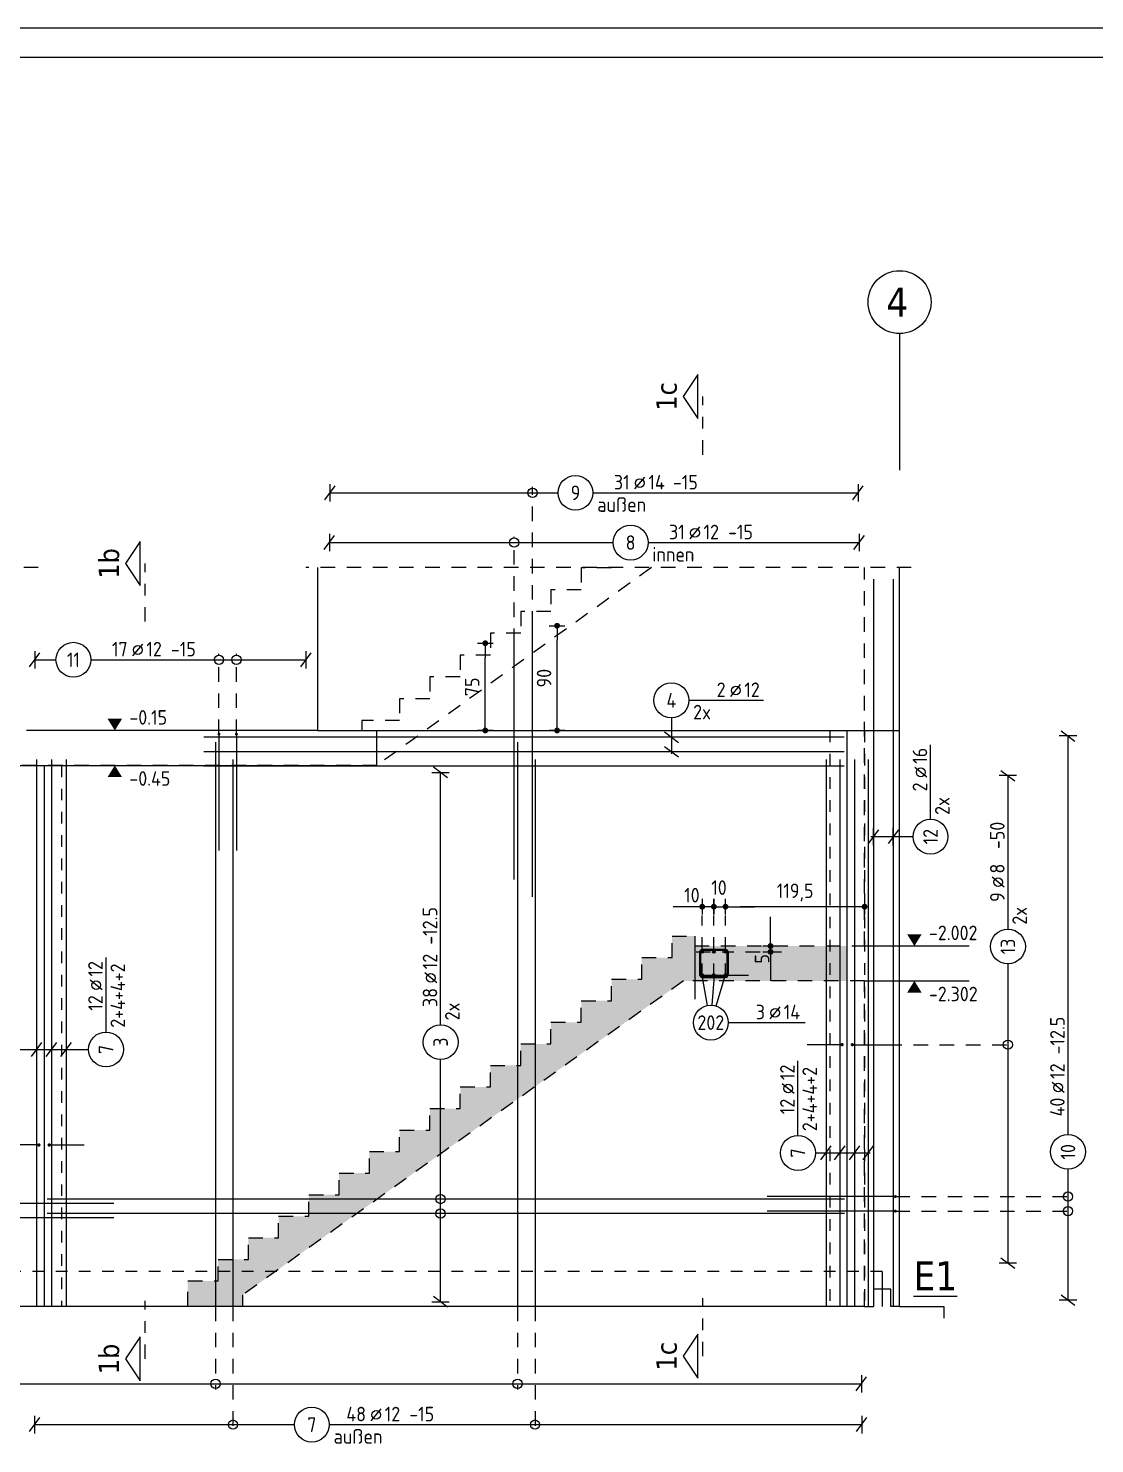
# Model space of a CAD drawing. Extents: x -17 to 74, y -15 to 121.
# Drawn here: x 17.33 to 26.49, y 29.89 to 42.05 of the extents above; entities that cross this region are included whole.
import ezdxf
from ezdxf.enums import TextEntityAlignment as Align

# ---------------------------------------------------------------- set-up
doc = ezdxf.new("R2010")
doc.units = 0
doc.header["$LTSCALE"] = 0.5
for name, pattern in [('AUSGEZOGEN', [1000.01, 1000, 0.01]), ('DASHDOT2', [0.5, 0.25, -0.125, 0, -0.125]), ('DASHDOTSMALL', [1.05, 0.5, -0.25, 0.05, -0.25]), ('HIDDEN', [0.375, 0.25, -0.125]), ('HIDDEN2', [0.187, 0.125, -0.062]), ('HIDDEN4', [0.12, 0.02, -0.1]), ('STRICHPUNKT2', [0.55, 0.25, -0.125, 0.05, -0.125]), ('VERDECKT', [0.375, 0.25, -0.125])]:
    doc.linetypes.add(name, pattern=pattern)
for name, color, linetype in [('ACHSEN', 7, 'Continuous'), ('AFU', 7, 'Continuous'), ('BETON', 7, 'Continuous'), ('Fugenband', 7, 'Continuous'), ('grau_mittel', 7, 'Continuous'), ('HILFE', 7, 'Continuous'), ('koten', 7, 'Continuous'), ('MASSE', 7, 'Continuous'), ('RAHMEN', 7, 'Continuous'), ('RND', 7, 'Continuous'), ('SCHNITTE', 7, 'Continuous'), ('SFP_Achsen', 7, 'Continuous'), ('TEXT', 7, 'Continuous'), ('VERDECKT', 7, 'Continuous')]:
    doc.layers.add(name, color=color, linetype=linetype)
doc.layers.add('NOPLOT', color=7, linetype='Continuous', plot=False)
doc.styles.add('helv', font='tahoma.ttf')
doc.styles.add('txt', font='isocp.shx')
doc.linetypes.add('AFU_50K', pattern='A,0.15,["/",Standard,S=0.2,R=0,X=-0.01,Y=-0.1],0.07,["/",Standard,S=0.2,R=0,X=-0.01,Y=-0.1],0.15', length=0.37)
doc.linetypes.add('AFU_50L', pattern='A,0.75,["/",Standard,S=0.2,R=0,X=-0.01,Y=-0.1],0.07,["/",Standard,S=0.2,R=0,X=-0.01,Y=-0.1],0.75', length=1.57)
doc.dimstyles.new('DOT_I', dxfattribs={"dimscale": 0.5, "dimtxt": 0.25, "dimasz": 0.25, "dimexe": 0.1, "dimexo": 0.3, "dimgap": 0.1, "dimtad": 1, "dimdec": 3, "dimzin": 3, "dimtxsty": 'txt', "dimblk": 'DOT', "dimblk1": 'DOT', "dimblk2": 'DOT', "dimsah": 1, "dimcen": 0.1, "dimse1": 1, "dimse2": 1, "dimazin": 0, "dimtfac": 1, "dimtdec": 4, "dimtix": 1, "dimtmove": 2, "dimatfit": 3, "dimfxl": 0, "dimtvp": 1, "dimtolj": 1, "dimtzin": 0, "dimarcsym": 0})

# ---------------------------------------------------------------- blocks, each defined once
blk = doc.blocks.new('DOT')
at = {"layer": 'MASSE', "color": 7, "linetype": 'Continuous'}
for p, q in [((0, 0), (-1, 0)), ((0, 0.54), (0, -0.54))]:
    blk.add_line(p, q, dxfattribs=at)
at = {"layer": 'MASSE', "color": 7, "linetype": 'Continuous', "const_width": 0.2}
blk.add_lwpolyline([(-0.1, 0, 1), (0.1, 0, 1)], format="xyb", close=True, dxfattribs=at)
blk = doc.blocks.new('*D17')
at = {"layer": 'Defpoints', "color": 0, "linetype": 'AUSGEZOGEN', "transparency": 16777216}
for p in [(23.121, 34.502), (23.121, 34.502), (23.221, 34.502)]:
    blk.add_point(p, dxfattribs=at)
at = {"layer": 'MASSE', "color": 0, "linetype": 'AUSGEZOGEN', "lineweight": -2, "transparency": 16777216}
for p, q in [((22.996, 34.502), (22.871, 34.502)), ((23.221, 34.502), (23.121, 34.502)), ((23.346, 34.502), (23.471, 34.502))]:
    blk.add_line(p, q, dxfattribs=at)
at = {"layer": 'MASSE', "color": 0, "linetype": 'AUSGEZOGEN', "lineweight": -2, "transparency": 16777216, "xscale": 0.125, "yscale": 0.125, "zscale": 0.125}
blk.add_blockref('DOT', (23.121, 34.502), dxfattribs=at)
at = {"layer": 'MASSE', "color": 0, "linetype": 'AUSGEZOGEN', "lineweight": -2, "transparency": 16777216, "xscale": 0.125, "yscale": 0.125, "zscale": 0.125, "rotation": 180}
blk.add_blockref('DOT', (23.221, 34.502), dxfattribs=at)
at = {"layer": 'MASSE', "color": 0, "linetype": 'AUSGEZOGEN', "transparency": 16777216, "insert": (23.032, 34.601), "char_height": 0.125, "attachment_point": 5, "style": 'txt'}
blk.add_mtext('\\A1;10', dxfattribs=at)
blk = doc.blocks.new('*D18')
at = {"layer": 'Defpoints', "color": 0, "linetype": 'AUSGEZOGEN', "transparency": 16777216}
for p in [(23.221, 34.502), (23.321, 34.502), (23.321, 34.502)]:
    blk.add_point(p, dxfattribs=at)
at = {"layer": 'MASSE', "color": 0, "linetype": 'AUSGEZOGEN', "lineweight": -2, "transparency": 16777216}
for p, q in [((23.096, 34.502), (22.971, 34.502)), ((23.221, 34.502), (23.321, 34.502)), ((23.446, 34.502), (23.571, 34.502))]:
    blk.add_line(p, q, dxfattribs=at)
at = {"layer": 'MASSE', "color": 0, "linetype": 'AUSGEZOGEN', "lineweight": -2, "transparency": 16777216, "xscale": 0.125, "yscale": 0.125, "zscale": 0.125}
blk.add_blockref('DOT', (23.221, 34.502), dxfattribs=at)
at = {"layer": 'MASSE', "color": 0, "linetype": 'AUSGEZOGEN', "lineweight": -2, "transparency": 16777216, "xscale": 0.125, "yscale": 0.125, "zscale": 0.125, "rotation": 180}
blk.add_blockref('DOT', (23.321, 34.502), dxfattribs=at)
at = {"layer": 'MASSE', "color": 0, "linetype": 'AUSGEZOGEN', "transparency": 16777216, "insert": (23.265, 34.666), "char_height": 0.125, "attachment_point": 5, "style": 'txt'}
blk.add_mtext('\\A1;10', dxfattribs=at)
blk = doc.blocks.new('RND_LEI')
at = {"layer": 'RND', "color": 7, "linetype": 'Continuous'}
blk.add_line((1.022, 0.066), (1.19, 0.27), dxfattribs=at)
for centre, radius in [((0, 0), 0.3), ((1.106, 0.168), 0.075)]:
    blk.add_circle(centre, radius, dxfattribs=at)
at = {"layer": 'RND', "color": 7, "linetype": 'Continuous', "style": 'txt'}
blk.add_attdef('ANZ', text='', height=0.25, dxfattribs=at).set_placement((0.931, 0.057), align=Align.RIGHT)
for tag, p in [('DUM', (1.253, 0.057)), ('ABSTD', (1.674, 0.057)), ('POSTXT', (0.374, -0.327))]:
    blk.add_attdef(tag, p, '', height=0.25, dxfattribs=at)
blk.add_attdef('POSL', text='', height=0.25, dxfattribs=at).set_placement((0, 0), align=Align.MIDDLE)
blk = doc.blocks.new('*D22')
at = {"layer": 'Defpoints', "color": 0, "linetype": 'AUSGEZOGEN', "transparency": 16777216}
for p in [(23.708, 34.164), (23.708, 34.164), (23.708, 34.114)]:
    blk.add_point(p, dxfattribs=at)
at = {"layer": 'MASSE', "color": 0, "linetype": 'AUSGEZOGEN', "lineweight": -2, "transparency": 16777216}
for p, q in [((23.708, 34.289), (23.708, 34.414)), ((23.708, 34.114), (23.708, 34.164)), ((23.708, 33.989), (23.708, 33.864))]:
    blk.add_line(p, q, dxfattribs=at)
at = {"layer": 'MASSE', "color": 0, "linetype": 'AUSGEZOGEN', "lineweight": -2, "transparency": 16777216, "xscale": 0.125, "yscale": 0.125, "zscale": 0.125}
for p, rotation in [((23.708, 34.164), 270), ((23.708, 34.114), 90)]:
    blk.add_blockref('DOT', p, dxfattribs=dict(at, rotation=rotation))
at = {"layer": 'MASSE', "color": 0, "linetype": 'AUSGEZOGEN', "transparency": 16777216, "insert": (23.635, 34.054), "char_height": 0.125, "attachment_point": 5, "rotation": 90, "style": 'txt'}
blk.add_mtext('\\A1;5', dxfattribs=at)
blk = doc.blocks.new('okrd_o')
at = {"layer": 'koten', "color": 7, "linetype": 'Continuous'}
blk.add_solid([(-0.125, 0.202), (0.125, 0.202), (0, 0)], dxfattribs=at)
at = {"layer": 'koten', "style": 'txt'}
blk.add_attdef('OKRD', (0.25, 0.1), '', height=0.25, dxfattribs=at)
blk = doc.blocks.new('okrd_u')
at = {"layer": 'koten', "color": 7, "linetype": 'Continuous'}
blk.add_solid([(-0.125, -0.202), (0.125, -0.202), (0, 0)], dxfattribs=at)
at = {"layer": 'koten', "style": 'txt'}
blk.add_attdef('OKRD', (0.25, -0.35), '', height=0.25, dxfattribs=at)
blk = doc.blocks.new('lei_gre')
at = {"layer": 'RND', "color": 7, "linetype": 'Continuous'}
for p, q in [((-0.09, -0.12), (0.09, 0.12)), ((0, 0.15), (0, -0.15))]:
    blk.add_line(p, q, dxfattribs=at)
blk = doc.blocks.new('*D27')
at = {"layer": 'Defpoints', "color": 0, "linetype": 'AUSGEZOGEN', "transparency": 16777216}
for p in [(23.321, 34.502), (23.321, 34.502), (24.516, 34.502)]:
    blk.add_point(p, dxfattribs=at)
at = {"layer": 'MASSE', "color": 0, "linetype": 'AUSGEZOGEN', "lineweight": -2, "transparency": 16777216}
blk.add_line((24.391, 34.502), (23.446, 34.502), dxfattribs=at)
at = {"layer": 'MASSE', "color": 0, "linetype": 'AUSGEZOGEN', "lineweight": -2, "transparency": 16777216, "xscale": 0.125, "yscale": 0.125, "zscale": 0.125, "rotation": 180}
blk.add_blockref('DOT', (23.321, 34.502), dxfattribs=at)
at = {"layer": 'MASSE', "color": 0, "linetype": 'AUSGEZOGEN', "lineweight": -2, "transparency": 16777216, "xscale": 0.125, "yscale": 0.125, "zscale": 0.125}
blk.add_blockref('DOT', (24.516, 34.502), dxfattribs=at)
at = {"layer": 'MASSE', "color": 0, "linetype": 'AUSGEZOGEN', "transparency": 16777216, "insert": (23.919, 34.624), "char_height": 0.125, "attachment_point": 5, "style": 'txt'}
blk.add_mtext('\\A1;119,5', dxfattribs=at)
blk = doc.blocks.new('A0--19')
at = {"layer": 'RAHMEN'}
blk.add_line((99.9, 84.1), (0, 84.1), dxfattribs=at)
at = {"layer": 'RAHMEN', "color": 5}
blk.add_line((99.4, 83.6), (2, 83.6), dxfattribs=at)
blk = doc.blocks.new('*D42')
at = {"layer": 'Defpoints', "color": 0, "linetype": 'AUSGEZOGEN', "transparency": 16777216}
for p in [(21.874, 36.916), (21.874, 36.916), (21.874, 36.016)]:
    blk.add_point(p, dxfattribs=at)
at = {"layer": 'MASSE', "color": 0, "linetype": 'AUSGEZOGEN', "lineweight": -2, "transparency": 16777216}
blk.add_line((21.874, 36.141), (21.874, 36.791), dxfattribs=at)
at = {"layer": 'MASSE', "color": 0, "linetype": 'AUSGEZOGEN', "lineweight": -2, "transparency": 16777216, "xscale": 0.125, "yscale": 0.125, "zscale": 0.125}
for p, rotation in [((21.874, 36.916), 90), ((21.874, 36.016), 270)]:
    blk.add_blockref('DOT', p, dxfattribs=dict(at, rotation=rotation))
at = {"layer": 'MASSE', "color": 0, "linetype": 'AUSGEZOGEN', "transparency": 16777216, "insert": (21.762, 36.466), "char_height": 0.125, "attachment_point": 5, "rotation": 90, "style": 'txt'}
blk.add_mtext('\\A1;90', dxfattribs=at)
blk = doc.blocks.new('*D43')
at = {"layer": 'Defpoints', "color": 0, "linetype": 'AUSGEZOGEN', "transparency": 16777216}
for p in [(21.257, 36.766), (21.257, 36.766), (21.257, 36.016)]:
    blk.add_point(p, dxfattribs=at)
at = {"layer": 'MASSE', "color": 0, "linetype": 'AUSGEZOGEN', "lineweight": -2, "transparency": 16777216}
blk.add_line((21.257, 36.141), (21.257, 36.641), dxfattribs=at)
at = {"layer": 'MASSE', "color": 0, "linetype": 'AUSGEZOGEN', "lineweight": -2, "transparency": 16777216, "xscale": 0.125, "yscale": 0.125, "zscale": 0.125}
for p, rotation in [((21.257, 36.766), 90), ((21.257, 36.016), 270)]:
    blk.add_blockref('DOT', p, dxfattribs=dict(at, rotation=rotation))
at = {"layer": 'MASSE', "color": 0, "linetype": 'AUSGEZOGEN', "transparency": 16777216, "insert": (21.144, 36.391), "char_height": 0.125, "attachment_point": 5, "rotation": 90, "style": 'txt'}
blk.add_mtext('\\A1;75', dxfattribs=at)
blk = doc.blocks.new('SCHN-2')
at = {"layer": 'SCHNITTE', "color": 6, "linetype": 'Continuous'}
blk.add_lwpolyline([(0.378, 0.088), (0, 0.34), (-0.378, 0.088)], close=True, dxfattribs=at)
at = {"layer": 'SCHNITTE', "color": 1, "linetype": 'DASHDOTSMALL', "style": 'helv'}
blk.add_attdef('SCHN-2', text='', height=0.35, dxfattribs=at).set_placement((0, 0.45), align=Align.CENTER)

msp = doc.modelspace()

# ---------------------------------------------------------------- hatches: boundary and pattern name
at = {"layer": 'grau_mittel'}
msp.add_hatch(color=61, dxfattribs=at).paths.add_polyline_path([(24.36642, 33.86433), (24.36642, 34.16433), (23.05642, 34.16433), (23.05642, 34.24933), (22.86142, 34.24933), (22.86142, 34.06415), (22.60142, 34.06415), (22.60142, 33.87896), (22.34142, 33.87896), (22.34142, 33.69377), (22.08142, 33.69377), (22.08142, 33.50859), (21.82142, 33.50859), (21.82142, 33.3234), (21.56142, 33.3234), (21.56142, 33.13822), (21.30142, 33.13822), (21.30142, 32.95303), (21.04142, 32.95303), (21.04142, 32.76785), (20.78142, 32.76785), (20.78142, 32.58266), (20.52142, 32.58266), (20.52142, 32.39748), (20.26142, 32.39748), (20.26142, 32.21229), (20.00142, 32.21229), (20.00142, 32.02711), (19.74143, 32.02711), (19.74143, 31.84192), (19.48143, 31.84192), (19.48143, 31.65674), (19.22143, 31.65674), (19.22143, 31.47155), (18.96144, 31.47155), (18.96144, 31.28637), (18.70144, 31.28637), (18.70144, 31.06618), (19.17191, 31.06618), (19.17191, 31.16618), (22.96009, 33.86433)])

# ---------------------------------------------------------------- linework, layer by layer
at = {"layer": 'ACHSEN', "color": 140, "linetype": 'AUSGEZOGEN'}
msp.add_line((24.81642, 39.42639), (24.81642, 38.25175), dxfattribs=at)
at = {"layer": 'ACHSEN', "color": 102, "linetype": 'DASHDOT2'}
for p, q in [((23.12142, 34.11433), (23.12142, 34.42532)), ((23.22142, 34.11433), (23.22142, 34.42532)), ((23.32142, 34.11433), (23.32142, 34.42532)), ((23.06786, 34.11433), (23.80216, 34.11433))]:
    msp.add_line(p, q, dxfattribs=at)
at = {"layer": 'AFU', "color": 8, "linetype": 'AFU_50L'}
for p, q in [((19.81642, 36.01618), (24.81642, 36.01618)), ((24.36642, 31.06618), (24.36642, 36.01618)), ((15.09142, 35.71618), (20.32642, 35.71618)), ((17.46642, 35.71618), (17.46642, 31.06618)), ((24.51642, 31.06618), (10.01642, 31.06618))]:
    msp.add_line(p, q, dxfattribs=at)
at = {"layer": 'AFU', "color": 8, "linetype": 'AFU_50K'}
msp.add_line((20.32642, 35.71618), (20.32642, 36.01618), dxfattribs=at)
at = {"layer": 'AFU', "color": 1, "linetype": 'AUSGEZOGEN'}
msp.add_line((24.66642, 31.36618), (24.66642, 31.06618), dxfattribs=at)
at = {"layer": 'AFU', "color": 8, "linetype": 'AUSGEZOGEN'}
for p, q in [((24.74142, 31.21618), (24.59142, 31.21618)), ((24.59142, 31.21618), (24.59142, 31.06618)), ((24.74142, 31.06618), (24.74142, 31.21618)), ((24.51642, 31.06618), (24.59142, 31.06618)), ((24.81642, 31.06618), (24.74142, 31.06618))]:
    msp.add_line(p, q, dxfattribs=at)
at = {"layer": 'BETON', "color": 6, "linetype": 'AUSGEZOGEN'}
for p, q in [((19.81642, 37.41618), (19.81642, 36.01618)), ((24.81642, 31.06618), (24.81642, 37.41618)), ((19.81642, 36.01618), (17.31642, 36.01618)), ((24.81642, 31.06618), (25.19642, 31.06618)), ((25.19642, 31.06618), (25.19642, 30.96618))]:
    msp.add_line(p, q, dxfattribs=at)
at = {"layer": 'Fugenband', "color": 102, "linetype": 'HIDDEN4'}
for p, q in [((24.21642, 36.01618), (24.21642, 31.06618)), ((24.51642, 36.01618), (24.51642, 31.06618)), ((17.61642, 35.71618), (17.61642, 31.06618)), ((24.66642, 31.36618), (10.01642, 31.36618))]:
    msp.add_line(p, q, dxfattribs=at)
at = {"layer": 'HILFE', "color": 102, "linetype": 'HIDDEN'}
for p, q in [((17.41642, 37.41618), (16.46642, 37.41618)), ((24.91642, 37.41618), (19.71642, 37.41618))]:
    msp.add_line(p, q, dxfattribs=at)
at = {"layer": 'HILFE', "color": 102, "linetype": 'AUSGEZOGEN'}
for p, q in [((24.51642, 34.16433), (25.41369, 34.16433)), ((24.51642, 33.86433), (25.41369, 33.86433))]:
    msp.add_line(p, q, dxfattribs=at)
at = {"layer": 'NOPLOT', "color": 191, "linetype": 'AUSGEZOGEN'}
for p, q in [((23.05642, 34.16433), (23.05642, 33.70629)), ((23.12142, 33.91433), (23.51878, 33.91433)), ((23.22142, 33.90733), (23.25988, 33.90733))]:
    msp.add_line(p, q, dxfattribs=at)
at = {"layer": 'NOPLOT', "color": 191, "linetype": 'Continuous'}
msp.add_lwpolyline([(24.3392, 35.7087), (18.8392, 35.7087)], dxfattribs=at)
at = {"layer": 'NOPLOT', "color": 191, "linetype": 'AUSGEZOGEN'}
for points in [[(23.31642, 34.13433), (23.12642, 34.13433, 0.41421356), (23.09642, 34.10433), (23.09642, 33.92433, 0.41421356), (23.12642, 33.89433), (23.31642, 33.89433, 0.41421356), (23.34642, 33.92433), (23.34642, 34.10433, 0.41421356)], [(23.31642, 34.12433), (23.12642, 34.12433, 0.41421356), (23.10642, 34.10433), (23.10642, 33.92433, 0.41421356), (23.12642, 33.90433), (23.31642, 33.90433, 0.41421356), (23.33642, 33.92433), (23.33642, 34.10433, 0.41421356)]]:
    msp.add_lwpolyline(points, format="xyb", close=True, dxfattribs=at)
at = {"layer": 'RND', "color": 102, "linetype": 'VERDECKT'}
for p, q in [((21.66359, 36.91618), (21.66359, 38.10847)), ((21.50535, 36.76618), (21.50535, 37.68069)), ((18.96903, 35.98464), (18.96903, 36.6738)), ((19.11903, 35.98464), (19.11903, 36.6738)), ((24.71063, 33.3163), (25.797, 33.3163)), ((24.77956, 32.01095), (26.31319, 32.01095)), ((24.77956, 31.88595), (26.31319, 31.88595)), ((18.93946, 31.06618), (18.93946, 30.35225)), ((19.08946, 31.06618), (19.08946, 30.00123)), ((21.53447, 31.06618), (21.53447, 30.35225)), ((21.68447, 31.06618), (21.68447, 30.00123))]:
    msp.add_line(p, q, dxfattribs=at)
at = {"layer": 'RND', "color": 7, "linetype": 'AUSGEZOGEN'}
for p, q in [((19.92262, 38.05847), (21.88192, 38.05847)), ((22.18192, 38.05847), (24.45925, 38.05847)), ((19.91728, 37.63069), (22.35559, 37.63069)), ((22.65559, 37.63069), (24.46947, 37.63069)), ((17.38585, 36.6238), (17.56882, 36.6238)), ((17.86882, 36.6238), (19.71658, 36.6238)), ((23.00597, 36.27533), (23.64597, 36.27533)), ((25.08217, 35.25372), (25.08217, 35.89372)), ((26.26319, 35.9696), (26.26319, 32.54568)), ((20.87315, 33.48786), (20.87315, 35.65523)), ((25.747, 35.62816), (25.747, 34.31006)), ((17.99874, 33.42516), (17.99874, 34.06516)), ((25.747, 34.01006), (25.747, 31.43997)), ((23.3447, 33.50587), (24.0047, 33.50587)), ((20.87315, 31.10603), (20.87315, 33.18786)), ((23.9433, 32.53608), (23.9433, 33.17608)), ((26.26319, 32.24568), (26.26319, 31.12175)), ((6.70218, 30.40225), (24.48851, 30.40225)), ((17.38512, 30.05123), (19.61673, 30.05123)), ((19.91673, 30.05123), (24.49091, 30.05123))]:
    msp.add_line(p, q, dxfattribs=at)
at = {"layer": 'RND', "color": 102, "linetype": 'AUSGEZOGEN'}
for p, q in [((22.85597, 36.12533), (22.85597, 35.81679)), ((24.93217, 35.10372), (24.56845, 35.10372)), ((23.1671, 33.65331), (23.11892, 33.91068)), ((23.20607, 33.65544), (23.22557, 33.91197)), ((23.2392, 33.64911), (23.3221, 33.9159)), ((17.26092, 33.27516), (17.84874, 33.27516)), ((24.0933, 32.38608), (24.56486, 32.38608))]:
    msp.add_line(p, q, dxfattribs=at)
at = {"layer": 'RND', "color": 7, "linetype": 'HIDDEN2'}
for p, q in [((23.12142, 33.91433), (23.12142, 34.11433)), ((23.22142, 33.91433), (23.22142, 34.11433)), ((23.32142, 33.91433), (23.32142, 34.11433))]:
    msp.add_line(p, q, dxfattribs=at)
at = {"layer": 'RND', "color": 1, "linetype": 'AUSGEZOGEN'}
for points in [[(24.59117, 37.31618), (24.59117, 31.06618)], [(24.76199, 37.31618), (24.76199, 31.06618)], [(21.66359, 34.58618), (21.66359, 36.91618)], [(21.50535, 34.73618), (21.50535, 36.76618)], [(24.3392, 35.9587), (18.8392, 35.9587)], [(18.93946, 35.91618), (18.93946, 31.06618)], [(18.96903, 35.98464), (18.96903, 34.98464)], [(19.11903, 35.98464), (19.11903, 34.98464)], [(21.53447, 35.91618), (21.53447, 31.06618)], [(17.40262, 35.76618), (17.40262, 31.06618)], [(17.53022, 35.76618), (17.53022, 31.06618)], [(17.65573, 35.76618), (17.65573, 31.06618)], [(24.3392, 35.8337), (18.8392, 35.8337)], [(19.08946, 35.76618), (19.08946, 31.06618)], [(21.68447, 35.76618), (21.68447, 31.06618)], [(24.18493, 35.76618), (24.18493, 31.06618)], [(24.30262, 35.76618), (24.30262, 31.06618)], [(24.43022, 35.76618), (24.43022, 31.06618)], [(24.54791, 35.76618), (24.54791, 31.06618)], [(24.32221, 33.3163), (24.02221, 33.3163)], [(24.41063, 33.3163), (24.71063, 33.3163)], [(17.42221, 32.45427), (17.12221, 32.45427)], [(17.51063, 32.45427), (17.81063, 32.45427)], [(24.34177, 31.99002), (17.49177, 31.99002)], [(24.77956, 32.01095), (23.67956, 32.01095)], [(11.56642, 31.95563), (18.06642, 31.95563)], [(24.77956, 31.88595), (23.67956, 31.88595)], [(11.56642, 31.83063), (18.06642, 31.83063)], [(24.34177, 31.86502), (17.49177, 31.86502)]]:
    msp.add_lwpolyline(points, dxfattribs=at)
at = {"layer": 'RND', "color": 7, "linetype": 'AUSGEZOGEN'}
for points, const_width in [([(18.96278, 35.98464, 1), (18.97528, 35.98464, 1)], 0.0125), ([(19.11278, 35.98464, 1), (19.12528, 35.98464, 1)], 0.0125), ([(23.11792, 34.11433, 1), (23.12492, 34.11433, 1)], 0.007), ([(23.21792, 34.11433, 1), (23.22492, 34.11433, 1)], 0.007), ([(23.31792, 34.11433, 1), (23.32492, 34.11433, 1)], 0.007), ([(23.11792, 33.91433, -1), (23.12492, 33.91433, -1)], 0.007), ([(23.21792, 33.91433, 1), (23.22492, 33.91433, 1)], 0.007), ([(23.31792, 33.91433, -1), (23.32492, 33.91433, -1)], 0.007), ([(24.32921, 33.3163, -1), (24.31521, 33.3163, -1)], 0.014), ([(24.40363, 33.3163, 1), (24.41763, 33.3163, 1)], 0.014), ([(17.42921, 32.45427, -1), (17.41521, 32.45427, -1)], 0.014), ([(17.50363, 32.45427, 1), (17.51763, 32.45427, 1)], 0.014), ([(24.77331, 32.01095, 1), (24.78581, 32.01095, 1)], 0.0125), ([(24.77331, 31.88595, 1), (24.78581, 31.88595, 1)], 0.0125)]:
    msp.add_lwpolyline(points, format="xyb", close=True, dxfattribs=dict(at, const_width=const_width))
for centre in [(21.66359, 38.05847), (21.50535, 37.63069), (18.96903, 36.6238), (19.11903, 36.6238), (25.747, 33.3163), (20.87315, 31.99002), (26.26319, 32.01095), (20.87315, 31.86502), (26.26319, 31.88595), (18.93946, 30.40225), (21.53447, 30.40225), (19.08946, 30.05123), (21.68447, 30.05123)]:
    msp.add_circle(centre, 0.04, dxfattribs=at)
at = {"layer": 'RND', "color": 102, "linetype": 'AUSGEZOGEN'}
for centre in [(23.12142, 34.11433), (23.22142, 34.11433), (23.32142, 34.11433), (23.12142, 33.91433), (23.22142, 33.91433), (23.32142, 33.91433)]:
    msp.add_circle(centre, 0.011, dxfattribs=at)
at = {"layer": 'SCHNITTE', "color": 6, "linetype": 'STRICHPUNKT2'}
for p, q in [((23.12667, 38.38607), (23.12667, 38.88607)), ((18.33605, 36.95171), (18.33605, 37.45171)), ((23.12667, 30.63897), (23.12667, 31.13897)), ((18.33605, 30.61589), (18.33605, 31.11589))]:
    msp.add_line(p, q, dxfattribs=at)
at = {"layer": 'SFP_Achsen', "color": 7, "linetype": 'AUSGEZOGEN'}
msp.add_circle((24.81642, 39.69687), 0.27048, dxfattribs=at)
at = {"layer": 'VERDECKT', "color": 7, "linetype": 'HIDDEN'}
for p, q in [((22.68375, 37.41618), (20.32642, 35.71618)), ((22.34142, 37.41368), (22.08142, 37.41368)), ((22.08142, 37.41368), (22.08142, 37.22618)), ((22.34142, 37.41618), (22.34142, 37.41368)), ((22.08142, 37.22618), (21.82142, 37.22618)), ((21.82142, 37.22618), (21.82142, 37.03868)), ((21.82142, 37.03868), (21.56142, 37.03868)), ((21.56142, 37.03868), (21.56142, 36.85118)), ((21.56142, 36.85118), (21.30142, 36.85118)), ((21.30142, 36.85118), (21.30142, 36.66368)), ((21.30142, 36.66368), (21.04142, 36.66368)), ((21.04142, 36.66368), (21.04142, 36.47618)), ((21.04142, 36.47618), (20.78142, 36.47618)), ((20.78142, 36.47618), (20.78142, 36.28868)), ((20.78142, 36.28868), (20.52142, 36.28868)), ((20.52142, 36.28868), (20.52142, 36.10118)), ((19.81642, 36.01618), (20.19642, 36.01618)), ((20.52142, 36.10118), (20.19642, 36.10118)), ((20.19642, 36.10118), (20.19642, 36.01618)), ((22.86142, 34.06415), (22.86142, 34.24933)), ((22.86142, 34.24933), (23.05642, 34.24933)), ((23.05642, 34.24933), (23.05642, 34.16433)), ((22.60142, 33.87896), (22.60142, 34.06415)), ((22.60142, 34.06415), (22.86142, 34.06415)), ((23.05642, 34.16433), (24.51642, 34.16433)), ((22.96009, 33.86433), (19.17191, 31.16618)), ((22.34142, 33.69377), (22.34142, 33.87896)), ((22.34142, 33.87896), (22.60142, 33.87896)), ((24.51642, 33.86433), (22.96009, 33.86433)), ((22.08142, 33.50859), (22.08142, 33.69377)), ((22.08142, 33.69377), (22.34142, 33.69377)), ((21.82142, 33.3234), (21.82142, 33.50859)), ((21.82142, 33.50859), (22.08142, 33.50859)), ((21.56142, 33.13822), (21.56142, 33.3234)), ((21.56142, 33.3234), (21.82142, 33.3234)), ((21.30142, 32.95303), (21.30142, 33.13822)), ((21.30142, 33.13822), (21.56142, 33.13822)), ((21.04142, 32.76785), (21.04142, 32.95303)), ((21.04142, 32.95303), (21.30142, 32.95303)), ((20.78142, 32.58266), (20.78142, 32.76785)), ((20.78142, 32.76785), (21.04142, 32.76785)), ((20.52142, 32.39748), (20.52142, 32.58266)), ((20.52142, 32.58266), (20.78142, 32.58266)), ((20.26142, 32.21229), (20.26142, 32.39748)), ((20.26142, 32.39748), (20.52142, 32.39748)), ((20.00142, 32.02711), (20.00142, 32.21229)), ((20.00142, 32.21229), (20.26142, 32.21229)), ((19.74143, 31.84192), (19.74143, 32.02711)), ((19.74143, 32.02711), (20.00142, 32.02711)), ((19.48143, 31.65674), (19.48143, 31.84192)), ((19.48143, 31.84192), (19.74143, 31.84192)), ((19.22143, 31.47155), (19.22143, 31.65674)), ((19.22143, 31.65674), (19.48143, 31.65674)), ((18.96144, 31.28637), (18.96144, 31.47155)), ((18.96144, 31.47155), (19.22143, 31.47155)), ((18.70144, 31.06618), (18.70144, 31.28637)), ((18.70144, 31.28637), (18.96144, 31.28637)), ((19.17191, 31.16618), (19.17191, 31.06618))]:
    msp.add_line(p, q, dxfattribs=at)
at = {"layer": 'VERDECKT', "color": 7, "linetype": 'VERDECKT'}
for p, q in [((24.51642, 34.16433), (24.51642, 37.41618)), ((20.32642, 35.71618), (15.34142, 35.71618)), ((24.51642, 31.06618), (24.51642, 33.86433))]:
    msp.add_line(p, q, dxfattribs=at)

# ---------------------------------------------------------------- block references
at = {"layer": 'koten', "color": 7, "linetype": 'AUSGEZOGEN'}
ref = msp.add_blockref('okrd_o', (18.07427, 36.01618), dxfattribs=dict(at, xscale=0.5, yscale=0.5, zscale=0.5))
ref.add_attrib('OKRD', '-0.15', (18.19927, 36.06618), dxfattribs={"layer": '0', "color": 0, "linetype": 'ByBlock', "height": 0.125, "style": 'txt'})
ref = msp.add_blockref('okrd_u', (18.07427, 35.71618), dxfattribs=dict(at, xscale=0.5, yscale=0.5, zscale=0.5))
ref.add_attrib('OKRD', '-0.45', (18.19927, 35.54118), dxfattribs={"layer": '0', "color": 0, "linetype": 'ByBlock', "height": 0.125, "style": 'txt'})
at = {"layer": 'koten', "color": 7, "linetype": 'AUSGEZOGEN', "xscale": 0.5, "yscale": 0.5, "zscale": 0.5}
for name, p, values in [('okrd_o', (24.94366, 34.16433), {'OKRD': '-2.002'}), ('okrd_u', (24.94366, 33.86433), {'OKRD': '-2.302'})]:
    msp.add_blockref(name, p, dxfattribs=at).add_auto_attribs(values)
at = {"layer": 'RAHMEN', "color": 7, "linetype": 'AUSGEZOGEN', "xscale": 0.5, "yscale": 0.5, "zscale": 0.5}
msp.add_blockref('A0--19', (0, 0), dxfattribs=at)
at = {"layer": 'RND', "color": 7, "linetype": 'AUSGEZOGEN', "xscale": 0.5, "yscale": 0.5, "zscale": 0.5}
for p, values in [((22.03192, 38.05847), {'POSL': '9', 'DUM': '14', 'ANZ': '31', 'ABSTD': '-15', 'POSTXT': 'außen'}), ((22.50559, 37.63069), {'POSL': '8', 'DUM': '12', 'ANZ': '31', 'ABSTD': '-15', 'POSTXT': 'innen'}), ((17.71882, 36.6238), {'POSL': '11', 'DUM': '12', 'ANZ': '17', 'ABSTD': '-15'}), ((22.85597, 36.27533), {'POSL': '4', 'DUM': '12', 'ANZ': '2', 'POSTXT': '2x'}), ((23.1947, 33.50587), {'POSL': '202', 'DUM': '14', 'ANZ': '3'}), ((19.76673, 30.05123), {'POSL': '7', 'DUM': '12', 'ANZ': '48', 'ABSTD': '-15', 'POSTXT': 'außen'})]:
    msp.add_blockref('RND_LEI', p, dxfattribs=at).add_auto_attribs(values)
for p in [(19.92262, 38.05847), (24.45925, 38.05847), (19.91728, 37.63069), (24.46947, 37.63069), (17.38585, 36.6238), (19.71658, 36.6238), (24.48851, 30.40225), (17.38512, 30.05123), (24.49091, 30.05123)]:
    msp.add_blockref('lei_gre', p, dxfattribs=at)
at = {"layer": 'RND', "color": 102, "linetype": 'AUSGEZOGEN', "xscale": 0.5, "yscale": 0.5, "zscale": 0.5}
for p, rotation in [((22.85597, 35.9587), 270), ((22.85597, 35.8337), 270), ((24.59117, 35.10372), 180), ((24.76199, 35.10372), 180)]:
    msp.add_blockref('lei_gre', p, dxfattribs=dict(at, rotation=rotation))
at = {"layer": 'RND', "color": 7, "linetype": 'AUSGEZOGEN', "xscale": 0.5, "yscale": 0.5, "zscale": 0.5}
for p, rotation in [((26.26319, 35.9696), 270), ((20.87315, 35.65523), 90), ((25.747, 35.62816), 270), ((25.747, 31.43997), 270), ((20.87315, 31.10603), 90), ((26.26319, 31.12175), 270)]:
    msp.add_blockref('lei_gre', p, dxfattribs=dict(at, rotation=rotation))
at = {"layer": 'RND', "color": 7, "linetype": 'AUSGEZOGEN', "xscale": 0.5, "yscale": 0.5, "zscale": 0.5, "rotation": 90}
for p, values in [((25.08217, 35.10372), {'POSL': '12', 'DUM': '16', 'ANZ': '2', 'POSTXT': '2x'}), ((25.747, 34.16006), {'POSL': '13', 'DUM': '8', 'ANZ': '9', 'ABSTD': '-50', 'POSTXT': '2x'}), ((20.87315, 33.33786), {'POSL': '3', 'DUM': '12', 'ANZ': '38', 'ABSTD': '-12.5', 'POSTXT': '2x'}), ((17.99874, 33.27516), {'POSL': '7', 'DUM': '12', 'ANZ': '12', 'POSTXT': '2+4+4+2'}), ((26.26319, 32.39568), {'POSL': '10', 'DUM': '12', 'ANZ': '40', 'ABSTD': '-12.5'}), ((23.9433, 32.38608), {'POSL': '7', 'DUM': '12', 'ANZ': '12', 'POSTXT': '2+4+4+2'})]:
    msp.add_blockref('RND_LEI', p, dxfattribs=at).add_auto_attribs(values)
at = {"layer": 'RND', "color": 102, "linetype": 'AUSGEZOGEN', "xscale": 0.5, "yscale": 0.5, "zscale": 0.5}
for p in [(17.40262, 33.27516), (17.53022, 33.27516), (17.65573, 33.27516), (24.18493, 32.38608), (24.30262, 32.38608), (24.43022, 32.38608), (24.54791, 32.38608)]:
    msp.add_blockref('lei_gre', p, dxfattribs=at)
at = {"layer": 'SCHNITTE', "color": 6, "linetype": 'STRICHPUNKT2', "xscale": 0.5, "yscale": 0.5, "zscale": 0.5, "rotation": 90}
for p, values in [((23.12667, 38.88607), {'SCHN-2': '1c'}), ((18.33605, 37.45171), {'SCHN-2': '1b'}), ((18.33605, 30.61589), {'SCHN-2': '1b'}), ((23.12667, 30.63897), {'SCHN-2': '1c'})]:
    msp.add_blockref('SCHN-2', p, dxfattribs=at).add_auto_attribs(values)

# ---------------------------------------------------------------- texts
at = {"layer": 'SFP_Achsen', "color": 6, "linetype": 'AUSGEZOGEN', "style": 'helv'}
msp.add_text('4', height=0.25, dxfattribs=at).set_placement((24.70237, 39.57249))
at = {"layer": 'TEXT', "color": 6, "linetype": 'AUSGEZOGEN', "style": 'helv'}
msp.add_text('%%UE1', height=0.25, dxfattribs=at).set_placement((24.93677, 31.2044))

# ---------------------------------------------------------------- dimensions: what is measured, and where the dimension line sits
at = {"layer": 'MASSE', "color": 7, "linetype": 'AUSGEZOGEN'}
for base, p1, p2, picture, middle in [((21.87426, 36.91618), (21.87426, 36.01618), (21.87426, 36.91618), '*D42', (21.76176, 36.46618)), ((21.25678, 36.76618), (21.25678, 36.01618), (21.25678, 36.76618), '*D43', (21.14428, 36.39118))]:
    dim = msp.add_linear_dim(base=base, p1=p1, p2=p2, angle=90, dimstyle='DOT_I', override={"dimdec": 0, "dimlfac": 100}, dxfattribs=at)
    dim.commit()
    dim.dimension.update_dxf_attribs({"geometry": picture, "text_midpoint": middle})
for base, p2, picture, middle in [((23.12142, 34.50211), (23.12142, 34.50211), '*D17', (23.03174, 34.60078)), ((23.32142, 34.50211), (23.32142, 34.50211), '*D18', (23.2654, 34.66581))]:
    dim = msp.add_linear_dim(base=base, p1=(23.22142, 34.50211), p2=p2, dimstyle='DOT_I', override={"dimdec": 0, "dimlfac": 100}, dxfattribs=at)
    dim.commit()
    dim.dimension.update_dxf_attribs({"geometry": picture, "text_midpoint": middle, "dimtype": 160})
dim = msp.add_linear_dim(base=(23.32142, 34.50211), p1=(24.51642, 34.50211), p2=(23.32142, 34.50211), dimstyle='DOT_I', override={"dimdec": 1, "dimlfac": 100}, dxfattribs=at)
dim.commit()
dim.dimension.update_dxf_attribs({"geometry": '*D27', "text_midpoint": (23.91892, 34.62396)})
dim = msp.add_linear_dim(base=(23.70754, 34.16433), p1=(23.70754, 34.11433), p2=(23.70754, 34.16433), angle=90, dimstyle='DOT_I', override={"dimdec": 0, "dimlfac": 100}, dxfattribs=at)
dim.commit()
dim.dimension.update_dxf_attribs({"geometry": '*D22', "text_midpoint": (23.63504, 34.05443), "dimtype": 160})

doc.saveas('drawing.dxf')
